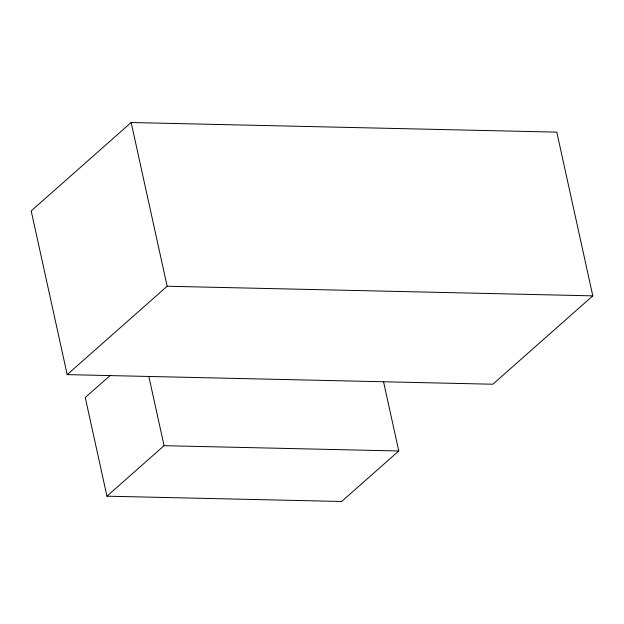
<?xml version="1.0" encoding="UTF-8"?>
<svg xmlns="http://www.w3.org/2000/svg" width="624" height="624" viewBox="0 0 624 624"><rect width="100%" height="100%" fill="white"/><g stroke="black" fill="none" stroke-linecap="round" stroke-linejoin="round"><path stroke-width="0.94" d="M131.157 122.515L31.2 210.896L67.197 374.618L492.843 384.228L592.8 295.854L556.803 132.132L131.157 122.515L167.154 286.244L67.197 374.618M110.557 375.133L85.254 397.504L106.954 496.181L341.656 501.485L398.767 450.988L383.542 381.724M106.954 496.181L164.065 445.684L398.767 450.988M167.154 286.244L592.8 295.854M148.832 376.42L164.065 445.684"/></g></svg>
